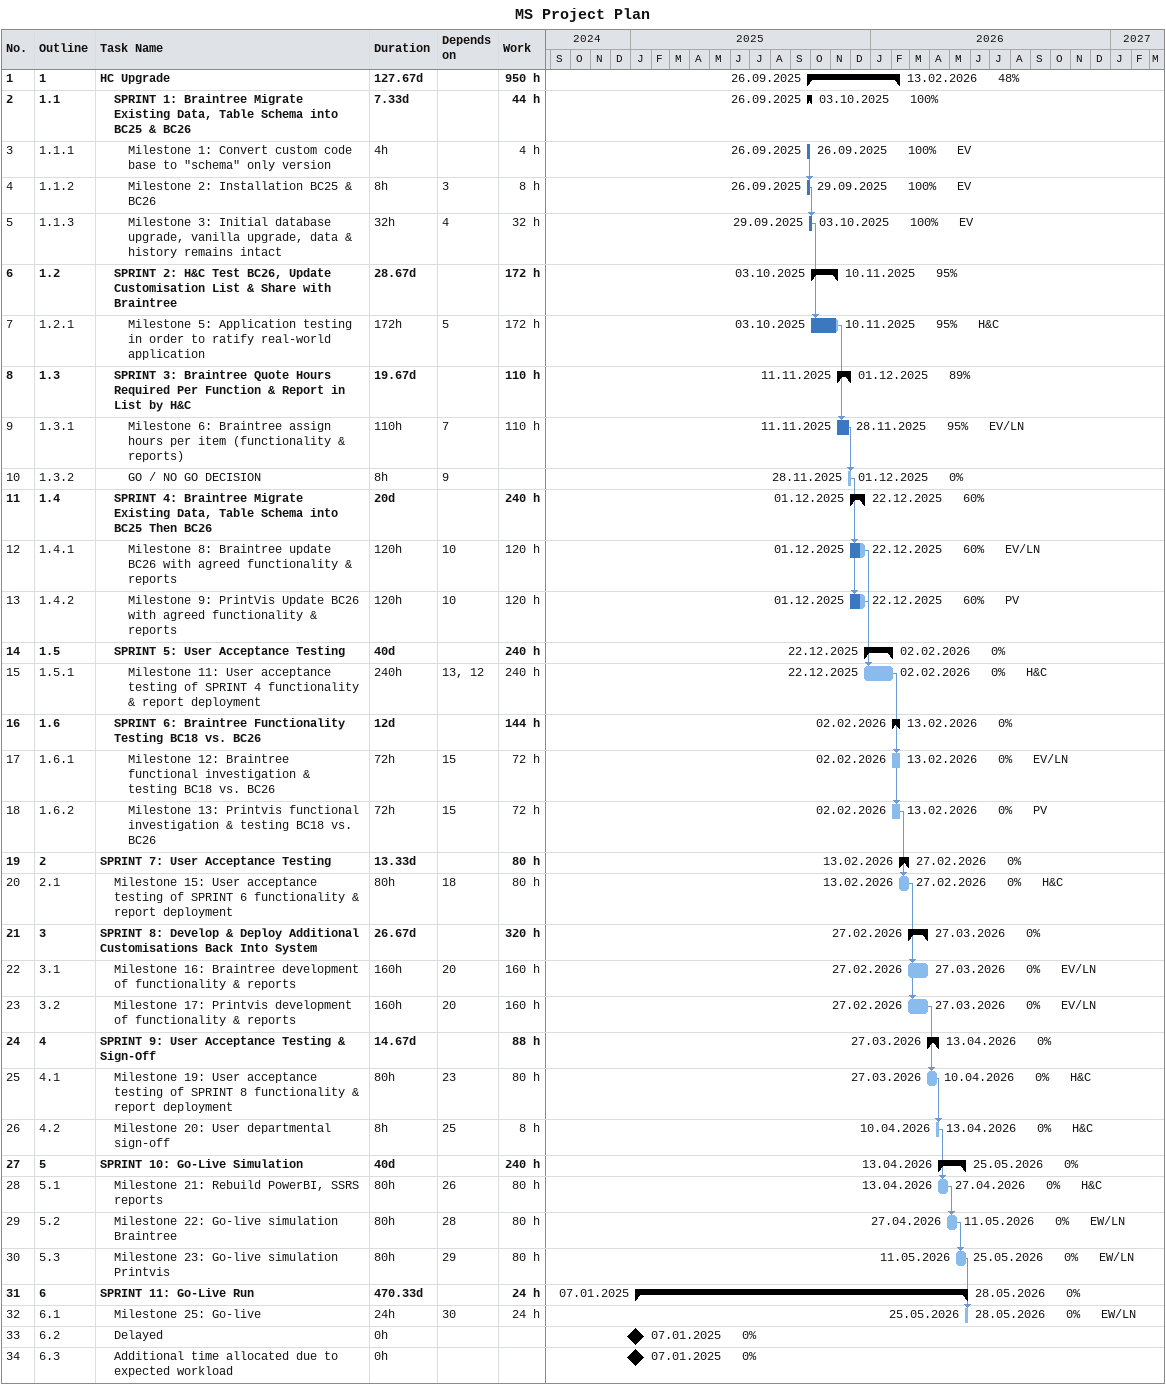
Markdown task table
MS Project Plan

| ID | WBS | Task | Duration | Start | Finish | Predecessors | Resources | % complete | Work (h) |
|---|---|---|---|---|---|---|---|---|---|
| 1 | 1 | **HC Upgrade** | 127.67d | 2025-09-26 | 2026-02-13 |  |  | 48 | 950 |
| 2 | 1.1 | **SPRINT 1: Braintree Migrate Existing Data, Table Schema into BC25 & BC26** | 7.33d | 2025-09-26 | 2025-10-03 |  |  | 100 | 44 |
| 3 | 1.1.1 | Milestone 1: Convert custom code base to "schema" only version | 4h | 2025-09-26 | 2025-09-26 |  | EV | 100 | 4 |
| 4 | 1.1.2 | Milestone 2: Installation BC25 & BC26 | 8h | 2025-09-26 | 2025-09-29 | 3 | EV | 100 | 8 |
| 5 | 1.1.3 | Milestone 3: Initial database upgrade, vanilla upgrade, data & history remains intact | 32h | 2025-09-29 | 2025-10-03 | 4 | EV | 100 | 32 |
| 6 | 1.2 | **SPRINT 2: H&C Test BC26, Update Customisation List & Share with Braintree** | 28.67d | 2025-10-03 | 2025-11-10 |  |  | 95 | 172 |
| 7 | 1.2.1 | Milestone 5: Application testing in order to ratify real-world application | 172h | 2025-10-03 | 2025-11-10 | 5 | H&C | 95 | 172 |
| 8 | 1.3 | **SPRINT 3: Braintree Quote Hours Required Per Function & Report in List by H&C** | 19.67d | 2025-11-11 | 2025-12-01 |  |  | 89 | 110 |
| 9 | 1.3.1 | Milestone 6: Braintree assign hours per item (functionality & reports) | 110h | 2025-11-11 | 2025-11-28 | 7 | EV/LN | 95 | 110 |
| 10 | 1.3.2 | GO / NO GO DECISION | 8h | 2025-11-28 | 2025-12-01 | 9 |  | 0 |  |
| 11 | 1.4 | **SPRINT 4: Braintree Migrate Existing Data, Table Schema into BC25 Then BC26** | 20d | 2025-12-01 | 2025-12-22 |  |  | 60 | 240 |
| 12 | 1.4.1 | Milestone 8: Braintree update BC26 with agreed functionality & reports | 120h | 2025-12-01 | 2025-12-22 | 10 | EV/LN | 60 | 120 |
| 13 | 1.4.2 | Milestone 9: PrintVis Update BC26 with agreed functionality & reports | 120h | 2025-12-01 | 2025-12-22 | 10 | PV | 60 | 120 |
| 14 | 1.5 | **SPRINT 5: User Acceptance Testing** | 40d | 2025-12-22 | 2026-02-02 |  |  | 0 | 240 |
| 15 | 1.5.1 | Milestone 11: User acceptance testing of SPRINT 4 functionality & report deployment | 240h | 2025-12-22 | 2026-02-02 | 13, 12 | H&C | 0 | 240 |
| 16 | 1.6 | **SPRINT 6: Braintree Functionality Testing BC18 vs. BC26** | 12d | 2026-02-02 | 2026-02-13 |  |  | 0 | 144 |
| 17 | 1.6.1 | Milestone 12: Braintree functional investigation & testing BC18 vs. BC26 | 72h | 2026-02-02 | 2026-02-13 | 15 | EV/LN | 0 | 72 |
| 18 | 1.6.2 | Milestone 13: Printvis functional investigation & testing BC18 vs. BC26 | 72h | 2026-02-02 | 2026-02-13 | 15 | PV | 0 | 72 |
| 19 | 2 | **SPRINT 7: User Acceptance Testing** | 13.33d | 2026-02-13 | 2026-02-27 |  |  | 0 | 80 |
| 20 | 2.1 | Milestone 15: User acceptance testing of SPRINT 6 functionality & report deployment | 80h | 2026-02-13 | 2026-02-27 | 18 | H&C | 0 | 80 |
| 21 | 3 | **SPRINT 8: Develop & Deploy Additional Customisations Back Into System** | 26.67d | 2026-02-27 | 2026-03-27 |  |  | 0 | 320 |
| 22 | 3.1 | Milestone 16: Braintree development of functionality & reports | 160h | 2026-02-27 | 2026-03-27 | 20 | EV/LN | 0 | 160 |
| 23 | 3.2 | Milestone 17: Printvis development of functionality & reports | 160h | 2026-02-27 | 2026-03-27 | 20 | EV/LN | 0 | 160 |
| 24 | 4 | **SPRINT 9: User Acceptance Testing & Sign-Off** | 14.67d | 2026-03-27 | 2026-04-13 |  |  | 0 | 88 |
| 25 | 4.1 | Milestone 19: User acceptance testing of SPRINT 8 functionality & report deployment | 80h | 2026-03-27 | 2026-04-10 | 23 | H&C | 0 | 80 |
| 26 | 4.2 | Milestone 20: User departmental sign-off | 8h | 2026-04-10 | 2026-04-13 | 25 | H&C | 0 | 8 |
| 27 | 5 | **SPRINT 10: Go-Live Simulation** | 40d | 2026-04-13 | 2026-05-25 |  |  | 0 | 240 |
| 28 | 5.1 | Milestone 21: Rebuild PowerBI, SSRS reports | 80h | 2026-04-13 | 2026-04-27 | 26 | H&C | 0 | 80 |
| 29 | 5.2 | Milestone 22: Go-live simulation Braintree | 80h | 2026-04-27 | 2026-05-11 | 28 | EW/LN | 0 | 80 |
| 30 | 5.3 | Milestone 23: Go-live simulation Printvis | 80h | 2026-05-11 | 2026-05-25 | 29 | EW/LN | 0 | 80 |
| 31 | 6 | **SPRINT 11: Go-Live Run** | 470.33d | 2025-01-07 | 2026-05-28 |  |  | 0 | 24 |
| 32 | 6.1 | Milestone 25: Go-live | 24h | 2026-05-25 | 2026-05-28 | 30 | EW/LN | 0 | 24 |
| 33 | 6.2 | Delayed | 0h | 2025-01-07 | 2025-01-07 |  |  | 0 |  |
| 34 | 6.3 | Additional time allocated due to expected workload | 0h | 2025-01-07 | 2025-01-07 |  |  | 0 |  |
